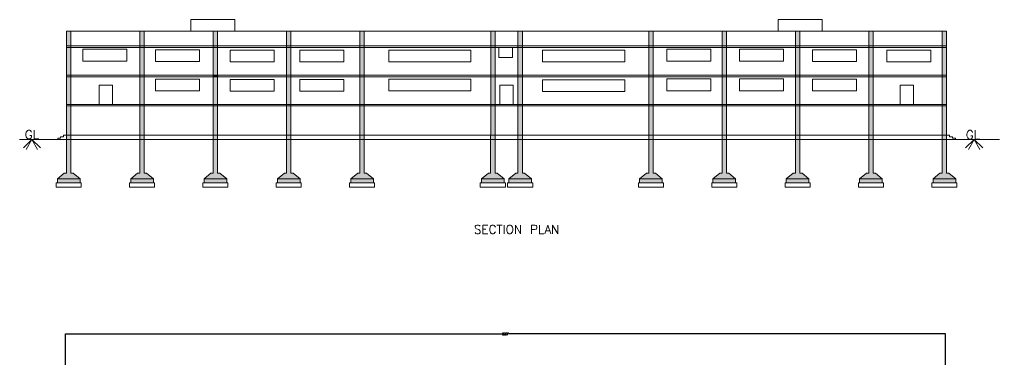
# Model space of a CAD drawing. Header units: inches. Extents: x 2447 to 25919, y 392 to 5548495.
# Drawn here: x 9111 to 13119, y 3086 to 4478 of the extents above; entities that cross this region are included whole.
import ezdxf

# ---------------------------------------------------------------- set-up
doc = ezdxf.new("R2010")
doc.units = ezdxf.units.IN
doc.header["$LTSCALE"] = 0.019685
doc.header["$MEASUREMENT"] = 0
doc.layers.get('0').update_dxf_attribs({"lineweight": 18})
doc.layers.get('Defpoints').update_dxf_attribs({"color": 140, "lineweight": 18})
doc.layers.add('WALLS', color=7, linetype='Continuous', lineweight=18)
doc.styles.get("Standard").update_dxf_attribs({"font": 'txt.shx', "height": 15})
doc.dimstyles.get("Standard").update_dxf_attribs({"dimtxt": 16.8, "dimasz": 0.007087, "dimexe": 0.007087, "dimexo": 0.002461, "dimgap": 0.003543, "dimtad": 0, "dimtih": 1, "dimtoh": 1, "dimzin": 0, "dimdsep": 46, "dimlunit": 3, "dimtxsty": 'Standard', "dimcen": 0.003543, "dimadec": 0, "dimazin": 0, "dimtfac": 1, "dimtofl": 0, "dimtmove": 0, "dimatfit": 3, "dimfxl": 0.03937, "dimtolj": 1, "dimtzin": 0, "dimarcsym": 0})
pattern_1 = [(50, (728.0514, 2132.028), (7.1726018, -0.6275213), [0.75, -8.25]), (355, (728.0514, 2132.028), (-1.3875133, 7.5219213), [0.6, -6.6]), (100.451444, (728.649, 2131.976), (5.7850885, 6.8944), [0.637402, -7.011421]), (46.1842, (728.051, 2134.028), (10.672413, -1.655193), [1.125, -12.375]), (96.63564, (728.941, 2133.89), (9.3466195, 9.741186), [0.956103, -10.517138]), (351.18416, (728.051, 2134.028), (9.346619, 9.741186), [0.9, -9.9]), (21, (729.0514, 2133.528), (5.9690705, -4.026189), [0.75, -8.25]), (326, (729.0514, 2133.528), (2.4331533, 7.2515005), [0.6, -6.6]), (71.451445, (729.549, 2133.193), (8.4022238, 3.2253115), [0.637402, -7.011421]), (37.5, (728.0514, 2132.0283), (0.12159855, 3.32893854), [0, -6.52, 0, -6.7, 0, -6.625]), (7.5, (728.0514, 2132.0283), (2.6306954, 3.9441171), [0, -3.82, 0, -6.37, 0, -2.525]), (327.5, (725.8214, 2132.0283), (5.33822436, -0.2255487), [0, -2.5, 0, -7.8, 0, -10.35]), (317.5, (724.8214, 2132.0283), (5.8318617, 1.0010498), [0, -3.25, 0, -5.18, 0, -7.35])]

# ---------------------------------------------------------------- blocks, each defined once
blk = doc.blocks.new('*D196')
at = {"layer": 'Defpoints', "color": 0, "transparency": 16777216}
for p in [(12898.4, 3189.9), (9298.4, 3053.1), (12898.4, 3053.1)]:
    blk.add_point(p, dxfattribs=at)
at = {"layer": 'WALLS', "color": 0, "lineweight": -2, "transparency": 16777216}
for p, q in [((9298.4, 3053.1), (9298.4, 3189.9)), ((9298.4, 3189.9), (11085.7, 3189.9)), ((12898.4, 3189.9), (11111.2, 3189.9)), ((12898.4, 3053.1), (12898.4, 3189.9))]:
    blk.add_line(p, q, dxfattribs=at)
at = {"layer": 'WALLS', "color": 0, "transparency": 16777216}
for points in [[(9298.4, 3189.9), (9298.4, 3189.9), (9298.4, 3189.9)], [(12898.4, 3189.9), (12898.4, 3189.9), (12898.4, 3189.9)]]:
    blk.add_solid(points, dxfattribs=at)
at = {"layer": 'WALLS', "color": 0, "transparency": 16777216, "insert": (11098.4, 3189.9), "char_height": 9, "attachment_point": 5}
blk.add_mtext("\\A1;300'", dxfattribs=at)
blk = doc.blocks.new('window front elevation')
at = {"color": 4}
blk.add_lwpolyline([(-90, -24), (90, -24), (90, 24), (-90, 24)], close=True, dxfattribs=at)
blk = doc.blocks.new('FOOTIING')
h = blk.add_hatch()
h.set_pattern_fill('AR-CONC')
h.paths.add_polyline_path([(-78.1, 72), (-87.1, 72), (-87.1, 228), (-105.2, 228), (-105.2, 72), (-114.2, 72), (-142.5, 50), (-49.8, 50)])
h.paths.add_polyline_path([(-49.8, 50), (-142.5, 50), (-142.5, 32.5), (-49.8, 32.5)])
for p, q in [((-105.2, 72), (-105.2, 228)), ((-105.2, 228), (-87.1, 228)), ((-87.1, 72), (-87.1, 228)), ((-114.2, 72), (-142.5, 50)), ((-105.2, 72), (-114.2, 72)), ((-87.1, 72), (-78.1, 72)), ((-78.1, 72), (-49.8, 50)), ((-142.5, 32.5), (-147.5, 32.5)), ((-147.5, 32.5), (-147.5, 15.5)), ((-147.5, 15.5), (-44.8, 15.5)), ((-49.8, 32.5), (-44.8, 32.5)), ((-44.8, 32.5), (-44.8, 15.5))]:
    blk.add_line(p, q)
for points in [[(-142.5, 50), (-49.8, 50), (-49.8, 50), (-142.5, 50)], [(-142.5, 50), (-49.8, 50), (-49.8, 32.5), (-142.5, 32.5)]]:
    blk.add_lwpolyline(points, close=True)

msp = doc.modelspace()

# ---------------------------------------------------------------- hatches: boundary and pattern name
h = msp.add_hatch()
h.set_pattern_fill('AR-CONC')
h.set_pattern_definition(pattern_1)
h.paths.add_polyline_path([(9320.939, 4124.236), (9302.939, 4124.236), (9302.939, 4004.236), (9320.939, 4004.236)])
h.paths.add_polyline_path([(9320.939, 4244.236), (9302.939, 4244.236), (9302.939, 4130.236), (9320.939, 4130.236)])
h.paths.add_polyline_path([(9620.939, 4124.236), (9602.939, 4124.236), (9602.939, 4004.236), (9620.939, 4004.236)])
h.paths.add_polyline_path([(9620.939, 4130.236), (9602.939, 4130.236), (9602.939, 4124.236), (9620.939, 4124.236)])
h.paths.add_polyline_path([(9320.939, 4364.236), (9302.939, 4364.236), (9302.939, 4250.236), (9320.939, 4250.236)])
h.paths.add_polyline_path([(9320.939, 4250.236), (9302.939, 4250.236), (9302.939, 4244.236), (9320.939, 4244.236)])
h.paths.add_polyline_path([(9320.939, 4430.236), (9302.939, 4430.236), (9302.939, 4370.236), (9320.939, 4370.236)])
h.paths.add_polyline_path([(9320.939, 4370.236), (9302.939, 4370.236), (9302.939, 4364.236), (9320.939, 4364.236)])
h.paths.add_polyline_path([(9620.939, 4244.236), (9602.939, 4244.236), (9602.939, 4130.236), (9620.939, 4130.236)])
h.paths.add_polyline_path([(9620.939, 4250.236), (9602.939, 4250.236), (9602.939, 4244.236), (9620.939, 4244.236)])
h.paths.add_polyline_path([(9620.939, 4364.236), (9602.939, 4364.236), (9602.939, 4250.236), (9620.939, 4250.236)])
h.paths.add_polyline_path([(9620.939, 4430.236), (9602.939, 4430.236), (9602.939, 4370.236), (9620.939, 4370.236)])
h.paths.add_polyline_path([(9620.939, 4370.236), (9602.939, 4370.236), (9602.939, 4364.236), (9620.939, 4364.236)])
h.paths.add_polyline_path([(9920.939, 4124.236), (9902.939, 4124.236), (9902.939, 4004.236), (9920.939, 4004.236)])
h.paths.add_polyline_path([(9920.939, 4130.236), (9902.939, 4130.236), (9902.939, 4124.236), (9920.939, 4124.236)])
h.paths.add_polyline_path([(9920.939, 4244.236), (9902.939, 4244.236), (9902.939, 4130.236), (9920.939, 4130.236)])
h.paths.add_polyline_path([(10220.939, 4124.236), (10202.939, 4124.236), (10202.939, 4004.236), (10220.939, 4004.236)])
h.paths.add_polyline_path([(10220.939, 4130.236), (10202.939, 4130.236), (10202.939, 4124.236), (10220.939, 4124.236)])
h.paths.add_polyline_path([(10220.939, 4244.236), (10202.939, 4244.236), (10202.939, 4130.236), (10220.939, 4130.236)])
h.paths.add_polyline_path([(9920.939, 4430.236), (9902.939, 4430.236), (9902.939, 4370.236), (9920.939, 4370.236)])
h.paths.add_polyline_path([(9920.939, 4364.236), (9902.939, 4364.236), (9902.939, 4250.236), (9920.939, 4250.236)])
h.paths.add_polyline_path([(9920.939, 4370.236), (9902.939, 4370.236), (9902.939, 4364.236), (9920.939, 4364.236)])
h.paths.add_polyline_path([(10220.939, 4430.236), (10202.939, 4430.236), (10202.939, 4370.236), (10220.939, 4370.236)])
h.paths.add_polyline_path([(10220.939, 4370.236), (10202.939, 4370.236), (10202.939, 4364.236), (10220.939, 4364.236)])
h.paths.add_polyline_path([(10220.939, 4364.236), (10202.939, 4364.236), (10202.939, 4250.236), (10220.939, 4250.236)])
h.paths.add_polyline_path([(10520.939, 4430.236), (10502.939, 4430.236), (10502.939, 4370.236), (10520.939, 4370.236)])
h.paths.add_polyline_path([(10520.939, 4364.236), (10502.939, 4364.236), (10502.939, 4250.236), (10520.939, 4250.236)])
h.paths.add_polyline_path([(10520.939, 4244.236), (10502.939, 4244.236), (10502.939, 4130.236), (10520.939, 4130.236)])
h.paths.add_polyline_path([(10520.939, 4250.236), (10502.939, 4250.236), (10502.939, 4244.236), (10520.939, 4244.236)])
h.paths.add_polyline_path([(10520.939, 4124.236), (10502.939, 4124.236), (10502.939, 4004.236), (10520.939, 4004.236)])
h.paths.add_polyline_path([(10520.939, 4130.236), (10502.939, 4130.236), (10502.939, 4124.236), (10520.939, 4124.236)])
h = msp.add_hatch()
h.set_pattern_fill('AR-CONC')
h.set_pattern_definition(pattern_1)
h.paths.add_polyline_path([(11055.939, 4244.236), (11037.939, 4244.236), (11037.939, 4130.236), (11055.939, 4130.236)])
h.paths.add_polyline_path([(11055.939, 4130.236), (11037.939, 4130.236), (11037.939, 4124.236), (11055.939, 4124.236)])
h.paths.add_polyline_path([(11055.939, 4364.236), (11037.939, 4364.236), (11037.939, 4250.236), (11055.939, 4250.236)])
h.paths.add_polyline_path([(11055.939, 4430.236), (11037.939, 4430.236), (11037.939, 4370.236), (11055.939, 4370.236)])
h.paths.add_polyline_path([(11055.939, 4370.236), (11037.939, 4370.236), (11037.939, 4364.236), (11055.939, 4364.236)])
h = msp.add_hatch()
h.set_pattern_fill('AR-CONC')
h.set_pattern_definition(pattern_1)
h.paths.add_polyline_path([(11167.539, 4130.236), (11149.539, 4130.236), (11149.539, 4124.236), (11167.539, 4124.236)])
h.paths.add_polyline_path([(11167.539, 4244.236), (11149.539, 4244.236), (11149.539, 4130.236), (11167.539, 4130.236)])
h.paths.add_polyline_path([(11167.539, 4364.236), (11149.539, 4364.236), (11149.539, 4250.236), (11167.539, 4250.236)])
h.paths.add_polyline_path([(11167.539, 4250.236), (11149.539, 4250.236), (11149.539, 4244.236), (11167.539, 4244.236)])
h.paths.add_polyline_path([(11167.539, 4370.236), (11149.539, 4370.236), (11149.539, 4364.236), (11167.539, 4364.236)])
h.paths.add_polyline_path([(11167.539, 4430.236), (11149.539, 4430.236), (11149.539, 4370.236), (11167.539, 4370.236)])
h = msp.add_hatch()
h.set_pattern_fill('AR-CONC')
h.set_pattern_definition(pattern_1)
h.paths.add_polyline_path([(11702.539, 4430.236), (11684.539, 4430.236), (11684.539, 4370.236), (11702.539, 4370.236)])
h.paths.add_polyline_path([(11702.539, 4364.236), (11684.539, 4364.236), (11684.539, 4250.236), (11702.539, 4250.236)])
h.paths.add_polyline_path([(11702.539, 4370.236), (11684.539, 4370.236), (11684.539, 4364.236), (11702.539, 4364.236)])
h.paths.add_polyline_path([(11702.539, 4244.236), (11684.539, 4244.236), (11684.539, 4130.236), (11702.539, 4130.236)])
h.paths.add_polyline_path([(11702.539, 4250.236), (11684.539, 4250.236), (11684.539, 4244.236), (11702.539, 4244.236)])
h.paths.add_polyline_path([(11702.539, 4130.236), (11684.539, 4130.236), (11684.539, 4124.236), (11702.539, 4124.236)])
h.paths.add_polyline_path([(12002.539, 4364.236), (11984.539, 4364.236), (11984.539, 4250.236), (12002.539, 4250.236)])
h.paths.add_polyline_path([(12002.539, 4430.236), (11984.539, 4430.236), (11984.539, 4370.236), (12002.539, 4370.236)])
h.paths.add_polyline_path([(12002.539, 4370.236), (11984.539, 4370.236), (11984.539, 4364.236), (12002.539, 4364.236)])
h.paths.add_polyline_path([(12002.539, 4244.236), (11984.539, 4244.236), (11984.539, 4130.236), (12002.539, 4130.236)])
h.paths.add_polyline_path([(12002.539, 4130.236), (11984.539, 4130.236), (11984.539, 4124.236), (12002.539, 4124.236)])
h = msp.add_hatch()
h.set_pattern_fill('AR-CONC')
h.set_pattern_definition(pattern_1)
h.paths.add_polyline_path([(12302.539, 4430.236), (12284.539, 4430.236), (12284.539, 4370.236), (12302.539, 4370.236)])
h.paths.add_polyline_path([(12302.539, 4370.236), (12284.539, 4370.236), (12284.539, 4364.236), (12302.539, 4364.236)])
h.paths.add_polyline_path([(12302.539, 4364.236), (12284.539, 4364.236), (12284.539, 4250.236), (12302.539, 4250.236)])
h.paths.add_polyline_path([(12302.539, 4250.236), (12284.539, 4250.236), (12284.539, 4244.236), (12302.539, 4244.236)])
h.paths.add_polyline_path([(12302.539, 4244.236), (12284.539, 4244.236), (12284.539, 4130.236), (12302.539, 4130.236)])
h.paths.add_polyline_path([(12302.539, 4130.236), (12284.539, 4130.236), (12284.539, 4124.236), (12302.539, 4124.236)])
h.paths.add_polyline_path([(12002.539, 4250.236), (11984.539, 4250.236), (11984.539, 4244.236), (12002.539, 4244.236)])
h.paths.add_polyline_path([(12602.539, 4430.236), (12584.539, 4430.236), (12584.539, 4370.236), (12602.539, 4370.236)])
h.paths.add_polyline_path([(12602.539, 4364.236), (12584.539, 4364.236), (12584.539, 4250.236), (12602.539, 4250.236)])
h.paths.add_polyline_path([(12602.539, 4244.236), (12584.539, 4244.236), (12584.539, 4130.236), (12602.539, 4130.236)])
h.paths.add_polyline_path([(12602.539, 4124.236), (12584.539, 4124.236), (12584.539, 4004.236), (12602.539, 4004.236)])
h.paths.add_polyline_path([(12602.539, 4130.236), (12584.539, 4130.236), (12584.539, 4124.236), (12602.539, 4124.236)])
h.paths.add_polyline_path([(12602.539, 4250.236), (12584.539, 4250.236), (12584.539, 4244.236), (12602.539, 4244.236)])
h.paths.add_polyline_path([(12602.539, 4370.236), (12584.539, 4370.236), (12584.539, 4364.236), (12602.539, 4364.236)])
h.paths.add_polyline_path([(12902.939, 4430.236), (12884.539, 4430.236), (12884.539, 4370.236), (12902.939, 4370.236)])
h.paths.add_polyline_path([(12902.939, 4370.236), (12884.539, 4370.236), (12884.539, 4364.236), (12902.939, 4364.236)])
h.paths.add_polyline_path([(12902.939, 4364.236), (12884.539, 4364.236), (12884.539, 4250.236), (12902.939, 4250.236)])
h.paths.add_polyline_path([(12902.939, 4250.236), (12884.539, 4250.236), (12884.539, 4244.236), (12902.939, 4244.236)])
h.paths.add_polyline_path([(12902.939, 4244.236), (12884.539, 4244.236), (12884.539, 4130.236), (12902.939, 4130.236)])
h.paths.add_polyline_path([(12902.939, 4130.236), (12884.539, 4130.236), (12884.539, 4124.236), (12902.939, 4124.236)])
h.paths.add_polyline_path([(12902.939, 4124.236), (12884.939, 4124.236), (12884.939, 4004.236), (12902.939, 4004.236)])
h = msp.add_hatch()
h.set_pattern_fill('AR-CONC')
h.set_pattern_definition(pattern_1)
h.paths.add_polyline_path([(9920.939, 4250.236), (9902.939, 4250.236), (9902.939, 4244.236), (9920.939, 4244.236)])
h = msp.add_hatch()
h.set_pattern_fill('AR-CONC')
h.set_pattern_definition(pattern_1)
h.paths.add_polyline_path([(11055.939, 4124.236), (11037.939, 4124.236), (11037.939, 4004.236), (11055.939, 4004.236)])
h.paths.add_polyline_path([(11167.539, 4124.236), (11149.539, 4124.236), (11149.539, 4004.236), (11167.539, 4004.236)])
h = msp.add_hatch()
h.set_pattern_fill('AR-CONC')
h.set_pattern_definition(pattern_1)
h.paths.add_polyline_path([(11702.539, 4124.236), (11684.539, 4124.236), (11684.539, 4004.236), (11702.539, 4004.236)])
h.paths.add_polyline_path([(12302.539, 4124.236), (12284.539, 4124.236), (12284.539, 4004.236), (12302.539, 4004.236)])
h.paths.add_polyline_path([(12002.539, 4124.236), (11984.539, 4124.236), (11984.539, 4004.236), (12002.539, 4004.236)])

# ---------------------------------------------------------------- linework, layer by layer
for p, q in [((9302.939, 4004.236), (9302.939, 4430.236)), ((9320.939, 4004.236), (9320.939, 4430.236)), ((9602.939, 4004.236), (9602.939, 4430.236)), ((9620.939, 4004.236), (9620.939, 4430.236)), ((9902.939, 4004.236), (9902.939, 4430.236)), ((9920.939, 4004.236), (9920.939, 4430.236)), ((10202.939, 4004.236), (10202.939, 4430.236)), ((10220.939, 4004.236), (10220.939, 4430.236)), ((10502.939, 4004.236), (10502.939, 4430.236)), ((10520.939, 4004.236), (10520.939, 4430.236)), ((11037.939, 4004.236), (11037.939, 4430.236)), ((11055.939, 4004.236), (11055.939, 4430.236)), ((11149.539, 4004.236), (11149.539, 4430.236)), ((11167.539, 4004.236), (11167.539, 4430.236)), ((11684.539, 4004.236), (11684.539, 4430.236)), ((11702.539, 4004.236), (11702.539, 4430.236)), ((11984.539, 4004.236), (11984.539, 4430.236)), ((12002.539, 4004.236), (12002.539, 4430.236)), ((12284.539, 4004.236), (12284.539, 4430.236)), ((12302.539, 4004.236), (12302.539, 4430.236)), ((12584.539, 4004.236), (12584.539, 4430.236)), ((12602.539, 4004.236), (12602.539, 4430.236)), ((12884.539, 4004.236), (12884.539, 4430.236)), ((12902.939, 4430.236), (12902.939, 4004.236)), ((9602.939, 4004.236), (9602.939, 4124.236)), ((9620.939, 4004.236), (9620.939, 4124.236)), ((9902.939, 4004.236), (9902.939, 4124.236)), ((9920.939, 4004.236), (9920.939, 4124.236)), ((10202.939, 4004.236), (10202.939, 4124.236)), ((10220.939, 4004.236), (10220.939, 4124.236)), ((10502.939, 4004.236), (10502.939, 4124.236)), ((10520.939, 4004.236), (10520.939, 4124.236)), ((11037.939, 4004.236), (11037.939, 4124.236)), ((11149.539, 4004.236), (11149.539, 4124.236)), ((11167.539, 4004.236), (11167.539, 4124.236)), ((11684.539, 4004.236), (11684.539, 4124.236)), ((11702.539, 4004.236), (11702.539, 4124.236)), ((11984.539, 4004.236), (11984.539, 4124.236)), ((12002.539, 4004.236), (12002.539, 4124.236)), ((12284.539, 4004.236), (12284.539, 4124.236)), ((12302.539, 4004.236), (12302.539, 4124.236)), ((12584.539, 4004.236), (12584.539, 4124.236)), ((12602.539, 4004.236), (12602.539, 4124.236)), ((12884.939, 4124.236), (12884.939, 4004.236)), ((9161.542, 3986.236), (9126.255, 3952.472)), ((9161.542, 3986.236), (9138.354, 3945.926)), ((9161.542, 3986.236), (9196.828, 3952.472)), ((9161.542, 3986.236), (9184.729, 3945.926)), ((9278.939, 3992.236), (9266.939, 3992.236)), ((9266.939, 3992.236), (9266.939, 3986.236)), ((9266.939, 3986.236), (9331.84, 3986.236)), ((9290.939, 3998.236), (9278.939, 3998.236)), ((9278.939, 3998.236), (9278.939, 3992.236)), ((9290.939, 4004.236), (9290.939, 3998.236)), ((12914.939, 4004.236), (12914.939, 3998.236)), ((12914.939, 3998.236), (12926.939, 3998.236)), ((12926.939, 3998.236), (12926.939, 3992.236)), ((12926.939, 3992.236), (12938.939, 3992.236)), ((12938.939, 3992.236), (12938.939, 3986.236)), ((13015.534, 3986.236), (12980.248, 3952.472)), ((13015.534, 3986.236), (12992.346, 3945.926)), ((13015.534, 3986.236), (13050.82, 3952.472)), ((13015.534, 3986.236), (13038.721, 3945.926))]:
    msp.add_line(p, q)
for points in [[(9811.939, 4430.236), (9991.939, 4430.236), (9991.939, 4478.236), (9811.939, 4478.236)], [(12213.939, 4430.236), (12393.939, 4430.236), (12393.939, 4478.236), (12213.939, 4478.236)], [(11071.617, 4322.236), (11126.737, 4322.236), (11126.737, 4364.236), (11071.617, 4364.236)], [(9436.025, 4130.236), (9491.025, 4130.236), (9491.025, 4208.936), (9436.025, 4208.936)], [(11074.95, 4130.236), (11129.95, 4130.236), (11129.95, 4208.936), (11074.95, 4208.936)], [(12712.486, 4130.236), (12767.486, 4130.236), (12767.486, 4208.936), (12712.486, 4208.936)]]:
    msp.add_lwpolyline(points, close=True)
at = {"color": 4}
for points in [[(10621.201, 4304.697), (10957.201, 4304.697), (10957.201, 4352.697), (10621.201, 4352.697)], [(11250.231, 4305.446), (11586.231, 4305.446), (11586.231, 4353.446), (11250.231, 4353.446)], [(10621.396, 4185.789), (10957.396, 4185.789), (10957.396, 4233.789), (10621.396, 4233.789)], [(11250.231, 4183.131), (11586.231, 4183.131), (11586.231, 4231.131), (11250.231, 4231.131)]]:
    msp.add_lwpolyline(points, close=True, dxfattribs=at)
at = {"layer": 'WALLS'}
for p, q in [((12902.939, 4430.236), (9302.939, 4430.236)), ((12902.939, 4370.236), (9302.939, 4370.236)), ((12902.939, 4364.236), (9302.939, 4364.236)), ((12902.939, 4250.236), (9302.939, 4250.236)), ((12902.939, 4244.236), (9302.939, 4244.236)), ((12902.939, 4130.236), (9302.939, 4130.236)), ((12902.939, 4124.236), (9302.939, 4124.236)), ((13118.939, 3986.236), (9110.939, 3986.236)), ((12914.939, 4004.236), (9290.939, 4004.236))]:
    msp.add_line(p, q, dxfattribs=at)

# ---------------------------------------------------------------- block references
for name, p in [('window front elevation', (9459.496, 4332.258)), ('window front elevation', (9757.249, 4330.153)), ('window front elevation', (10062.022, 4328.819)), ('window front elevation', (10346.686, 4328.819)), ('window front elevation', (11848.338, 4332.258)), ('window front elevation', (12146.07, 4332.258)), ('window front elevation', (12443.822, 4330.153)), ('window front elevation', (12748.595, 4328.819)), ('window front elevation', (10346.686, 4208.729)), ('window front elevation', (11848.338, 4210.705)), ('FOOTIING', (9408.048, 3776.236)), ('FOOTIING', (9708.048, 3776.236)), ('FOOTIING', (10008.048, 3776.236)), ('FOOTIING', (10308.092, 3776.236)), ('FOOTIING', (10608.092, 3776.236)), ('FOOTIING', (11143.048, 3776.236)), ('FOOTIING', (11254.648, 3776.236)), ('FOOTIING', (11789.648, 3776.236)), ('FOOTIING', (12089.692, 3776.236)), ('FOOTIING', (12389.692, 3776.236)), ('FOOTIING', (12689.692, 3776.236)), ('FOOTIING', (12990.092, 3776.236))]:
    msp.add_blockref(name, p)
at = {"color": 96}
for p in [(9757.249, 4210.627), (10062.022, 4208.729), (12146.07, 4210.705), (12443.822, 4210.627)]:
    msp.add_blockref('window front elevation', p, dxfattribs=at)

# ---------------------------------------------------------------- texts
at = {"char_height": 36, "attachment_point": 1}
for s, width, insert in [('GL', 82.85411, (9132.262, 4025.075)), ('GL', 60.49941, (12981.679, 4024.357)), ('{\\C1;SECTION PLAN}', 1701.35947, (10969.207, 3636.3))]:
    msp.add_mtext_dynamic_manual_height_columns(s, width=width, gutter_width=180, heights=[0], dxfattribs=dict(at, insert=insert))

# ---------------------------------------------------------------- dimensions: what is measured, and where the dimension line sits
at = {"layer": 'WALLS'}
dim = msp.add_linear_dim(base=(12898.419, 3189.93), p1=(9298.419, 3053.139), p2=(12898.419, 3053.139), dimstyle='Standard', dxfattribs=at)
dim.commit()
dim.dimension.update_dxf_attribs({"geometry": '*D196', "text_midpoint": (11098.419, 3189.93), "dimtype": 160})

doc.saveas('drawing.dxf')
